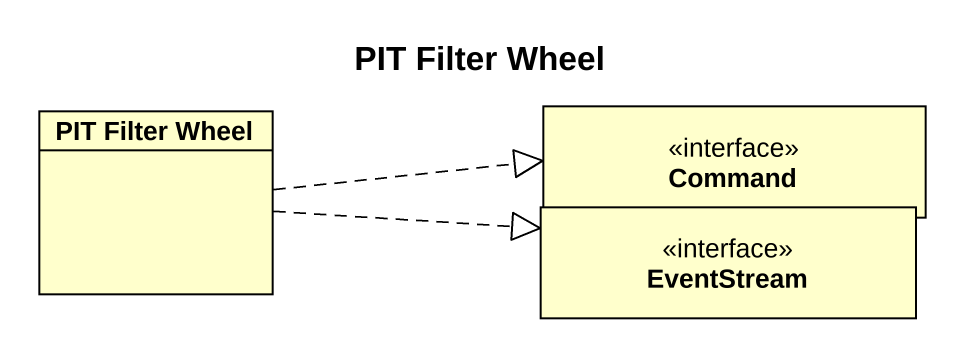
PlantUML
@startuml
title PIT Filter Wheel
hide circle
hide empty members
class "PIT Filter Wheel" as PIT_Filter_Wheel
interface Command
interface EventStream
PIT_Filter_Wheel .right.|> Command
PIT_Filter_Wheel .right.|> EventStream
@enduml
